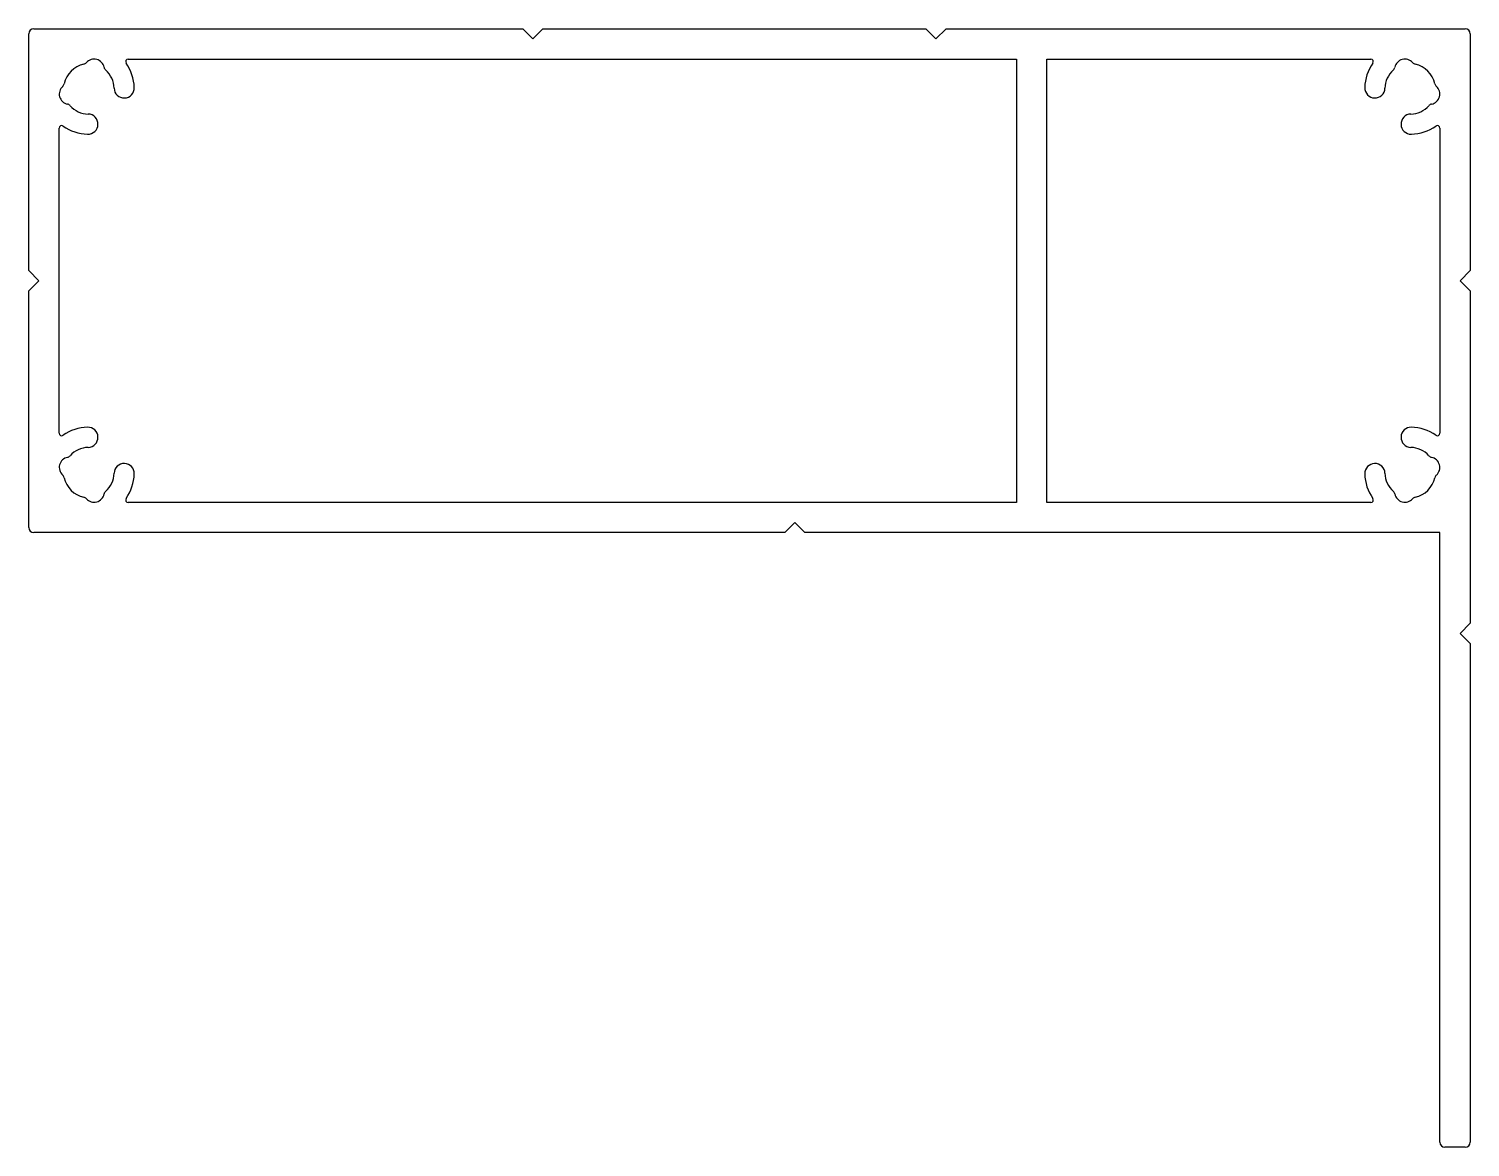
# Model space of a CAD drawing. Extents: x 1415 to 1558, y 1800 to 1911.
import ezdxf

# ---------------------------------------------------------------- set-up
doc = ezdxf.new("R2010")
doc.units = 0
doc.layers.get('0').update_dxf_attribs({"linetype": 'CONTINUOUS'})

msp = doc.modelspace()

# ---------------------------------------------------------------- linework, layer by layer
for p, q in [((1415.62, 1910.64), (1464.12, 1910.64)), ((1464.12, 1910.64), (1465.12, 1909.64)), ((1465.12, 1909.64), (1466.12, 1910.64)), ((1466.12, 1910.64), (1504.12, 1910.64)), ((1504.12, 1910.64), (1505.12, 1909.64)), ((1505.12, 1909.64), (1506.12, 1910.64)), ((1506.12, 1910.64), (1557.62, 1910.64)), ((1415.12, 1886.64), (1415.12, 1910.14)), ((1558.12, 1910.14), (1558.12, 1886.64)), ((1424.98, 1907.64), (1513.12, 1907.64)), ((1513.12, 1907.64), (1513.12, 1863.64)), ((1516.12, 1863.64), (1516.12, 1907.64)), ((1516.12, 1907.64), (1548.26, 1907.64)), ((1418.12, 1870.5), (1418.12, 1900.78)), ((1555.12, 1900.78), (1555.12, 1870.5)), ((1416.12, 1885.64), (1415.12, 1886.64)), ((1558.12, 1886.64), (1557.12, 1885.64)), ((1415.12, 1884.64), (1416.12, 1885.64)), ((1557.12, 1885.64), (1558.12, 1884.64)), ((1415.12, 1861.14), (1415.12, 1884.64)), ((1558.12, 1884.64), (1558.12, 1851.64)), ((1513.12, 1863.64), (1424.98, 1863.64)), ((1548.26, 1863.64), (1516.12, 1863.64)), ((1490.12, 1860.64), (1415.62, 1860.64)), ((1491.12, 1861.64), (1490.12, 1860.64)), ((1492.12, 1860.64), (1491.12, 1861.64)), ((1555.12, 1860.64), (1492.12, 1860.64)), ((1555.12, 1800.14), (1555.12, 1860.64)), ((1558.12, 1851.64), (1557.12, 1850.64)), ((1557.12, 1850.64), (1558.12, 1849.64)), ((1558.12, 1849.64), (1558.12, 1800.14)), ((1557.62, 1799.64), (1555.62, 1799.64))]:
    msp.add_line(p, q)
for centre, radius, start, end in [((1415.62, 1910.14), 0.5, 90, 180), ((1557.62, 1910.14), 0.5, 0, 90), ((1421.59, 1906.61), 1.02, 11.8105, 138.1895), ((1424.98, 1907.39), 0.25, 90, 214.7534), ((1548.26, 1907.39), 0.25, 325.2466, 90), ((1551.65, 1906.61), 1.02, 41.8105, 168.1895), ((1421.08, 1904.68), 2.5, 101.8929, 168.1071), ((1420.46, 1907.62), 0.5, 281.8929, 318.1895), ((1423.08, 1906.92), 0.5, 191.8105, 228.1071), ((1421.08, 1904.68), 2.5, 1.6015, 48.1071), ((1421.08, 1904.68), 4.5, 1.6015, 34.7534), ((1552.16, 1904.68), 4.5, 145.2466, 178.3985), ((1552.16, 1904.68), 2.5, 131.8929, 178.3985), ((1550.16, 1906.92), 0.5, 311.8929, 348.1895), ((1552.78, 1907.62), 0.5, 221.8105, 258.1071), ((1552.16, 1904.68), 2.5, 11.8929, 78.1071), ((1419.16, 1904.17), 1.02, 131.8105, 258.1895), ((1418.14, 1905.3), 0.5, 311.8105, 348.1071), ((1424.58, 1904.78), 1, 181.6015, 1.6015), ((1548.67, 1904.78), 1, 178.3985, 358.3985), ((1554.09, 1904.17), 1.02, 281.8105, 48.1895), ((1555.1, 1905.3), 0.5, 191.8929, 228.1895), ((1418.85, 1902.68), 0.5, 41.8929, 78.1895), ((1421.08, 1904.68), 2.5, 221.8929, 268.3984), ((1420.98, 1901.18), 1, 268.3984, 88.3984), ((1552.26, 1901.18), 1, 91.6016, 271.6016), ((1552.16, 1904.68), 2.5, 271.6016, 318.1071), ((1554.4, 1902.68), 0.5, 101.8105, 138.1071), ((1418.37, 1900.78), 0.25, 55.2466, 180), ((1421.08, 1904.68), 4.5, 235.2466, 268.3984), ((1552.16, 1904.68), 4.5, 271.6016, 304.7534), ((1554.87, 1900.78), 0.25, 0, 124.7534), ((1418.37, 1870.5), 0.25, 180, 304.7534), ((1421.08, 1866.6), 4.5, 91.6016, 124.7534), ((1420.98, 1870.1), 1, 271.6016, 91.6016), ((1552.26, 1870.1), 1, 88.3984, 268.3984), ((1552.16, 1866.6), 4.5, 55.2466, 88.3984), ((1554.87, 1870.5), 0.25, 235.2466, 0), ((1421.08, 1866.6), 2.5, 91.6016, 138.1071), ((1552.16, 1866.6), 2.5, 41.8929, 88.3984), ((1419.16, 1867.11), 1.02, 101.8105, 228.1895), ((1418.85, 1868.6), 0.5, 281.8105, 318.1071), ((1554.4, 1868.6), 0.5, 221.8929, 258.1895), ((1554.09, 1867.11), 1.02, 311.8105, 78.1895), ((1418.14, 1865.98), 0.5, 11.8929, 48.1895), ((1421.08, 1866.6), 2.5, 311.8929, 358.3985), ((1424.58, 1866.5), 1, 358.3985, 178.3985), ((1421.08, 1866.6), 4.5, 325.2466, 358.3985), ((1548.67, 1866.5), 1, 1.6015, 181.6015), ((1552.16, 1866.6), 4.5, 181.6015, 214.7534), ((1552.16, 1866.6), 2.5, 181.6015, 228.1071), ((1555.1, 1865.98), 0.5, 131.8105, 168.1071), ((1421.08, 1866.6), 2.5, 191.8929, 258.1071), ((1423.08, 1864.37), 0.5, 131.8929, 168.1895), ((1550.16, 1864.37), 0.5, 11.8105, 48.1071), ((1552.16, 1866.6), 2.5, 281.8929, 348.1071), ((1420.46, 1863.66), 0.5, 41.8105, 78.1071), ((1421.59, 1864.68), 1.02, 221.8105, 348.1895), ((1424.98, 1863.89), 0.25, 145.2466, 270), ((1548.26, 1863.89), 0.25, 270, 34.7534), ((1551.65, 1864.68), 1.02, 191.8105, 318.1895), ((1552.78, 1863.66), 0.5, 101.8929, 138.1895), ((1415.62, 1861.14), 0.5, 180, 270), ((1555.62, 1800.14), 0.5, 180, 270), ((1557.62, 1800.14), 0.5, 270, 0)]:
    msp.add_arc(centre, radius, start, end)

doc.saveas('drawing.dxf')
